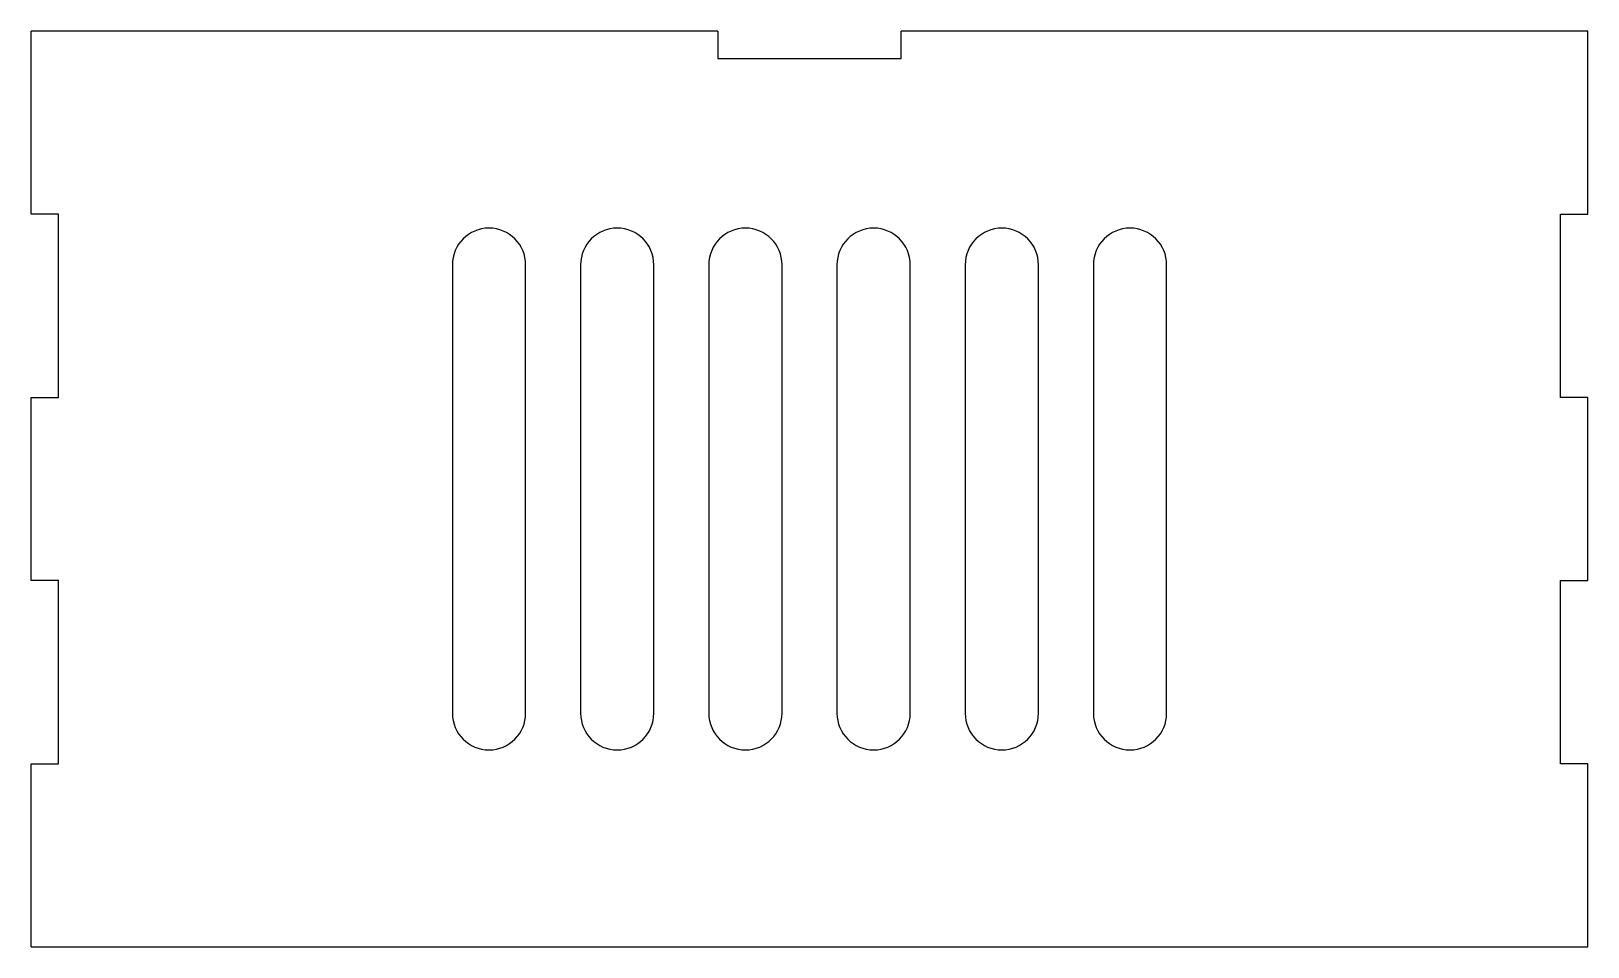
# Model space of a CAD drawing. Extents: x 227 to 397, y 167 to 267.
import ezdxf

# ---------------------------------------------------------------- set-up
doc = ezdxf.new("R2010")
doc.units = 0
doc.layers.add('PREDEFINITO', color=7, linetype='CONTINUOUS')

msp = doc.modelspace()

# ---------------------------------------------------------------- linework, layer by layer
at = {"layer": 'PREDEFINITO'}
for p, q in [((302.17, 267.39), (227.17, 267.39)), ((397.17, 267.39), (322.17, 267.39)), ((227.17, 167.39), (397.17, 167.39))]:
    msp.add_line(p, q, dxfattribs=at)
for points in [[(227.17, 167.39), (227.17, 187.39), (230.17, 187.39), (230.17, 207.39), (227.17, 207.39), (227.17, 227.39), (230.17, 227.39), (230.17, 247.39), (227.17, 247.39), (227.17, 267.39)], [(302.17, 267.39), (302.17, 264.39), (322.17, 264.39), (322.17, 267.39)], [(397.17, 167.39), (397.17, 187.39), (394.17, 187.39), (394.17, 207.39), (397.17, 207.39), (397.17, 227.39), (394.17, 227.39), (394.17, 247.39), (397.17, 247.39), (397.17, 267.39)]]:
    msp.add_lwpolyline(points, dxfattribs=at)
for points in [[(273.17, 192.9, 1), (281.17, 192.9), (281.17, 241.88, 1), (273.17, 241.88)], [(287.17, 192.9, 1), (295.17, 192.9), (295.17, 241.88, 1), (287.17, 241.88)], [(301.17, 192.9, 1), (309.17, 192.9), (309.17, 241.88, 1), (301.17, 241.88)], [(315.17, 192.9, 1), (323.17, 192.9), (323.17, 241.88, 1), (315.17, 241.88)], [(329.17, 192.9, 1), (337.17, 192.9), (337.17, 241.88, 1), (329.17, 241.88)], [(343.17, 192.9, 1), (351.17, 192.9), (351.17, 241.88, 1), (343.17, 241.88)]]:
    msp.add_lwpolyline(points, format="xyb", close=True, dxfattribs=at)

doc.saveas('drawing.dxf')
